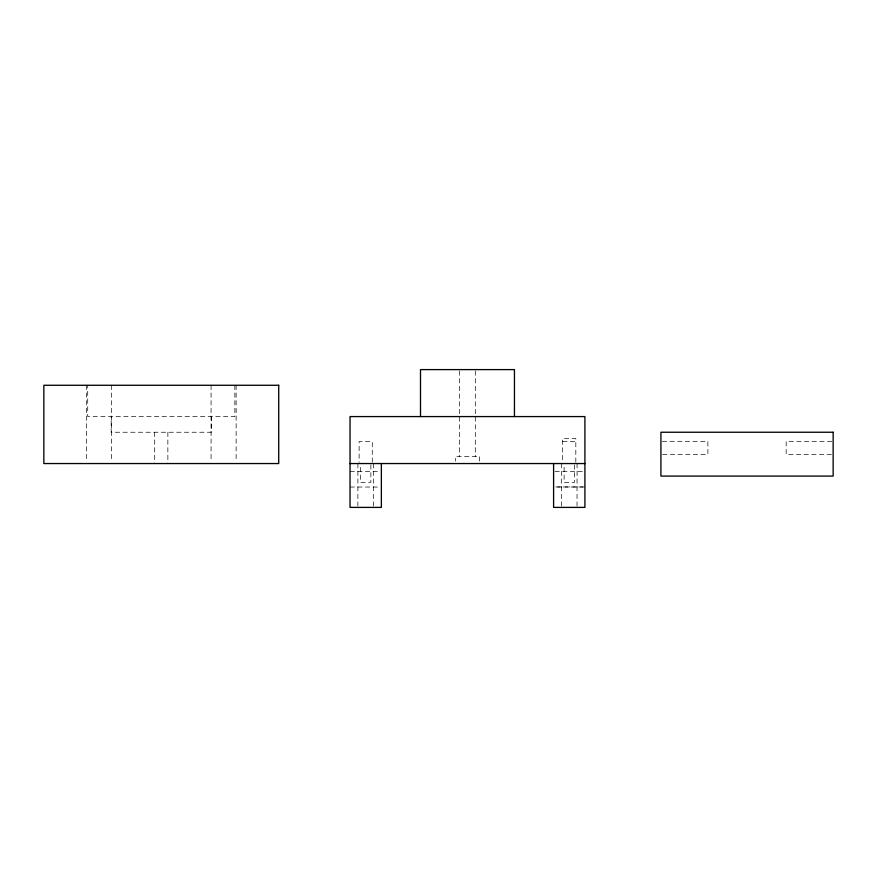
<?xml version="1.0" encoding="UTF-8"?>
<svg xmlns="http://www.w3.org/2000/svg" width="877" height="877" viewBox="0 0 877 877"><rect width="100%" height="100%" fill="white"/><g stroke="black" fill="none" stroke-linecap="round" stroke-linejoin="round"><path stroke-width="0.66" stroke-dasharray="4.38 3.29" d="M662.256 441.317L707.892 441.317L707.892 454.472L662.256 454.472M831.813 441.317L786.176 441.317L786.176 454.472L831.813 454.472M562.672 441.635L575.827 441.635M350.044 471.377L378.634 471.377M554.955 471.442L584.915 471.409M350.044 487.042L378.634 487.042M577.077 463.549L577.022 506.029M575.827 462.179L575.827 438.5L562.672 438.5L562.672 462.179M574.413 464.898L574.413 482.339L564.097 482.339L564.097 464.898M561.423 463.549L561.477 506.029M479.445 461.149L479.445 456.347L455.514 456.347L455.514 461.149M475.301 370.96L475.301 456.347M459.647 370.96L459.647 456.347M373.525 463.549L373.492 506.029M372.276 462.179L372.276 441.635L359.121 441.635L359.121 462.179M370.861 464.898L370.872 482.339L360.535 482.339L360.546 464.898M357.915 463.549L357.871 506.029M236.121 385.266L236.132 460.853M234.861 385.266L234.861 416.575L87.711 416.575L87.711 385.266M211.39 416.575L211.39 432.24L111.182 432.24L111.182 416.575M211.072 385.266L211.072 460.853M167.858 432.24L167.858 463.549M154.703 432.24L154.703 463.549M111.489 385.266L111.489 460.853M86.439 385.266L86.45 460.853M584.915 486.976L554.955 486.976L584.915 487.009"/><path stroke-width="1.32" d="M350.044 463.549L584.915 463.549M553.595 463.549L553.595 507.399L584.915 507.399L584.915 416.575L350.044 416.575L350.044 507.399L381.363 507.399L381.363 463.549M514.448 416.575L514.448 369.601L420.5 369.601L420.5 416.575M278.722 385.266L43.85 385.266L43.85 463.549L278.722 463.549L278.722 385.266M833.15 432.24L660.918 432.24L660.918 476.079L833.15 476.079L833.15 432.24"/></g></svg>
